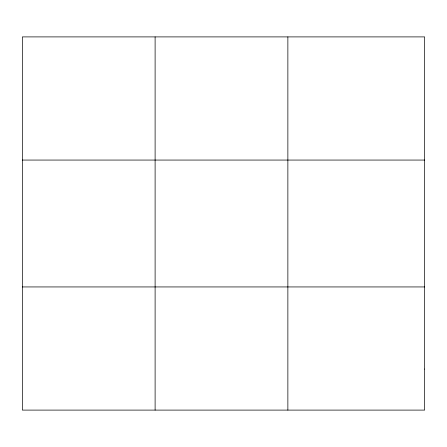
<?xml version="1.0" encoding="UTF-8"?>
<svg xmlns="http://www.w3.org/2000/svg" width="447" height="447" viewBox="0 0 447 447"><rect width="100%" height="100%" fill="white"/><g stroke="black" fill="none" stroke-linecap="round" stroke-linejoin="round"><path stroke-width="0.67" d="M155.109 410.1L155.109 36.9M287.868 410.1L287.868 36.9M22.35 160.06L424.65 160.06M22.35 286.94L424.65 286.94M424.65 369.049L424.65 410.1L22.35 410.1L22.35 36.9L424.65 36.9L424.65 369.049"/></g></svg>
